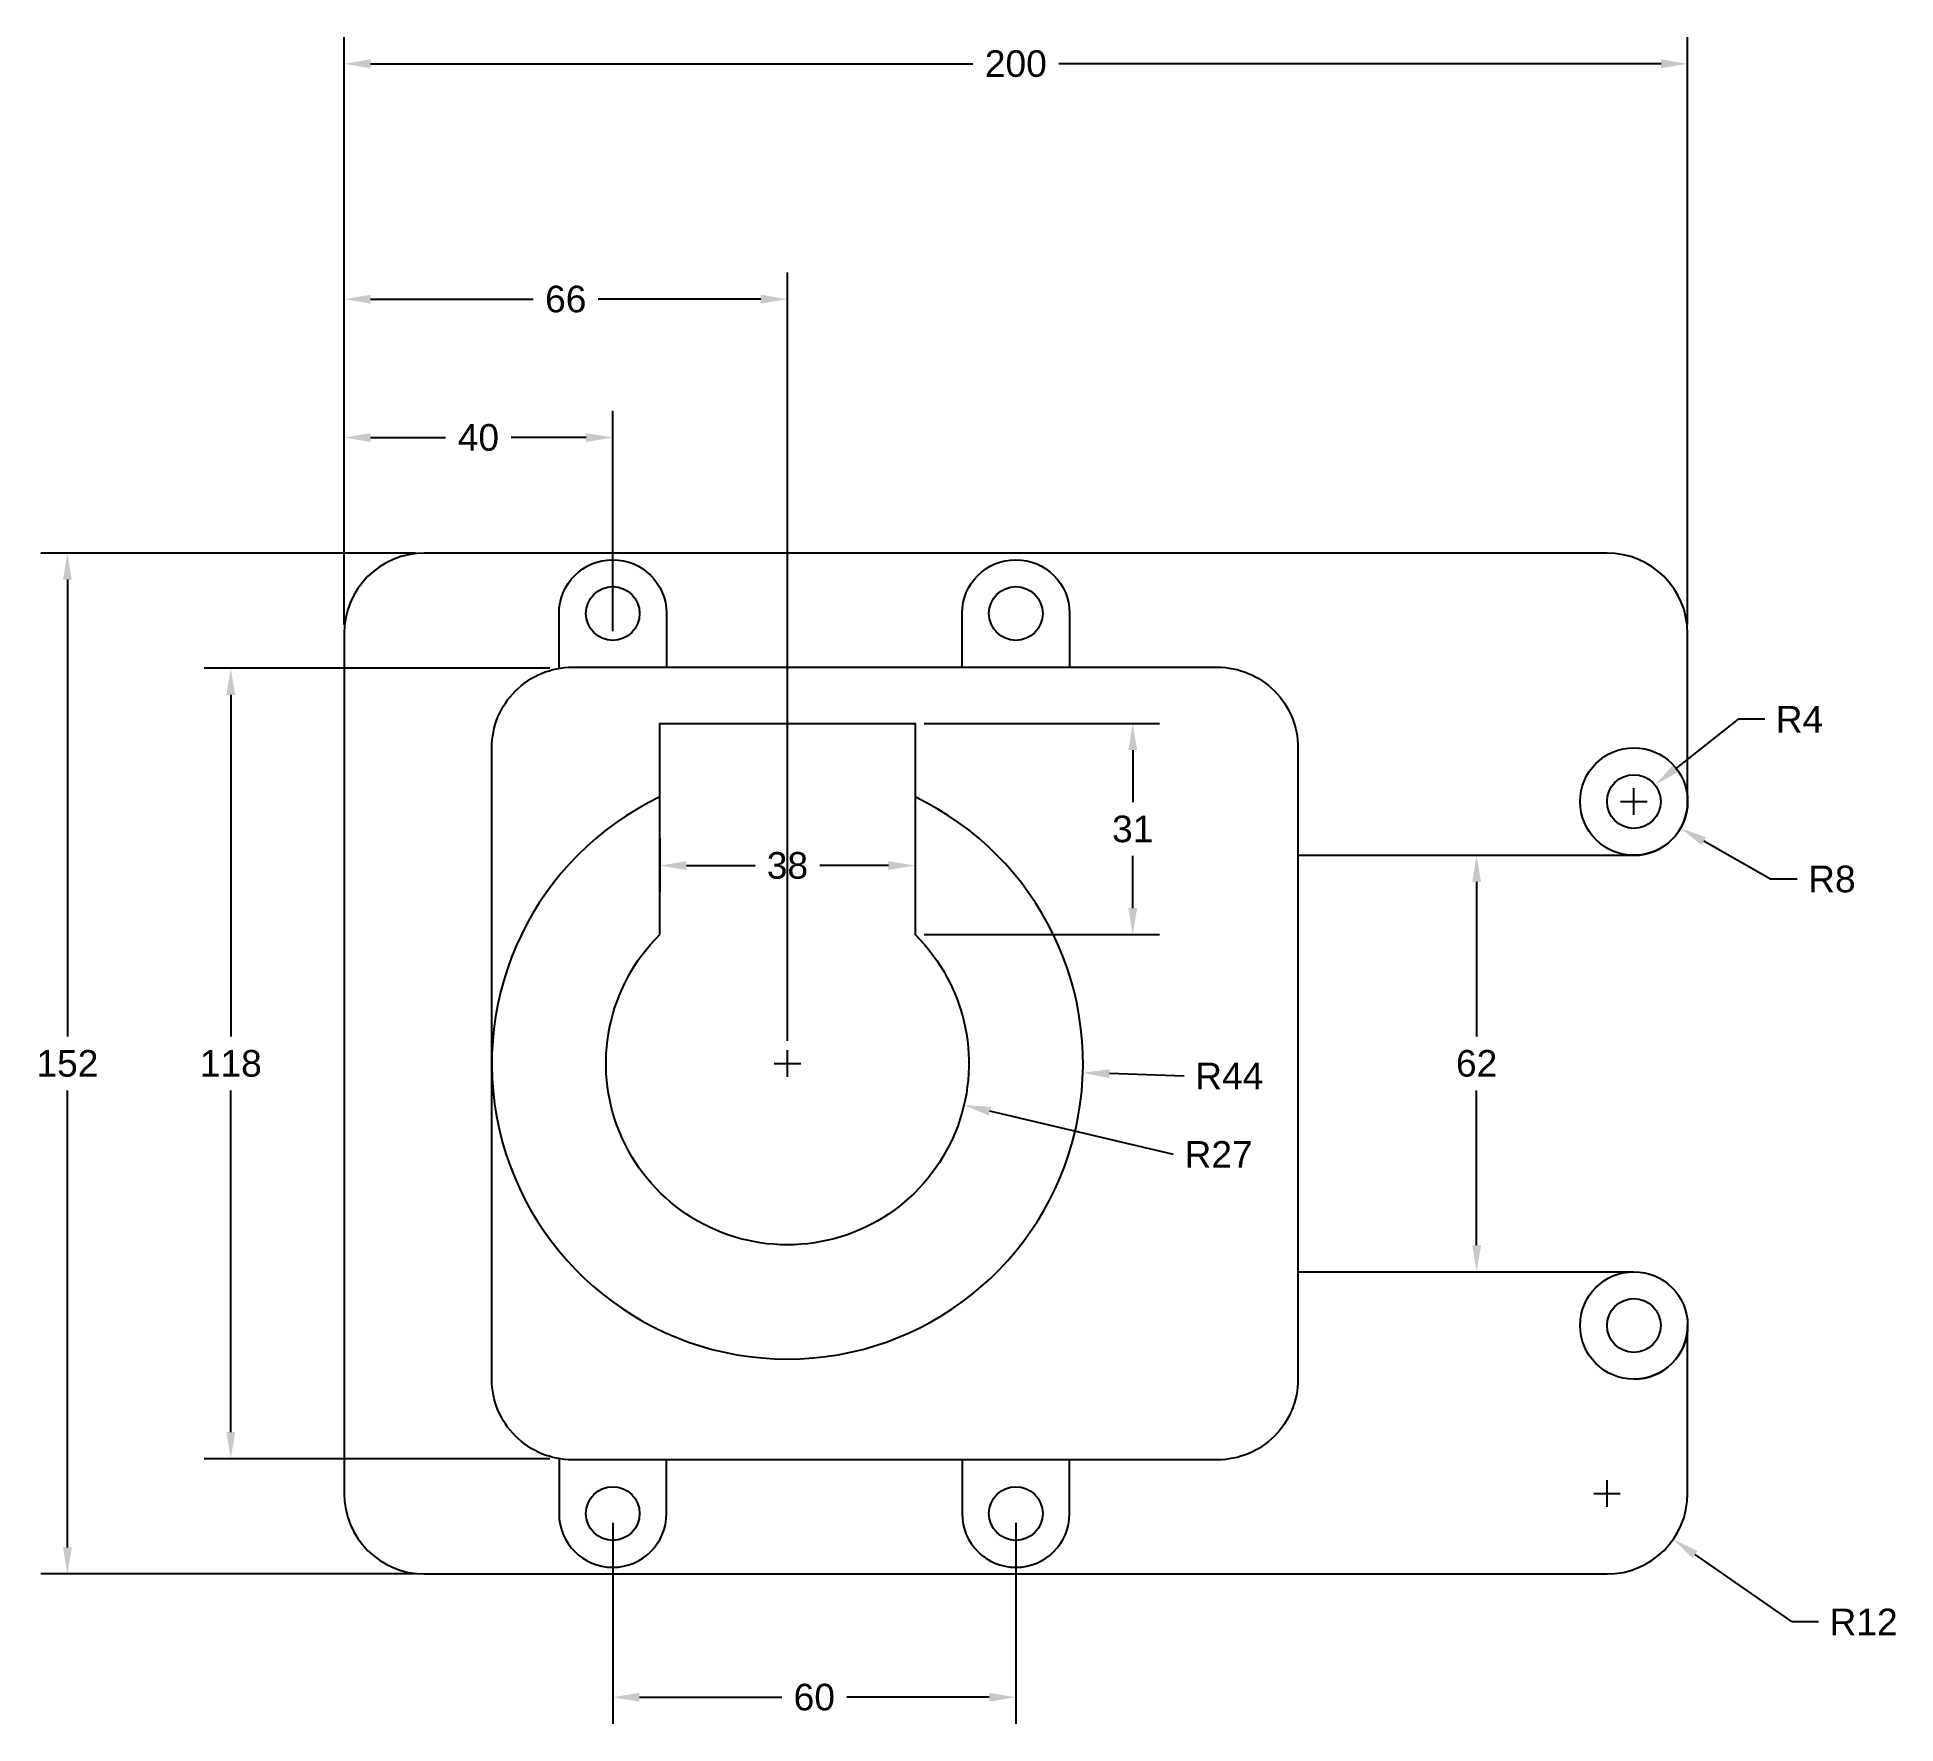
# Model space of a CAD drawing. Header units: millimetres. Extents: x 455 to 732, y 310 to 561.
import ezdxf

# ---------------------------------------------------------------- set-up
doc = ezdxf.new("R2010")
doc.units = ezdxf.units.MM
doc.header["$MEASUREMENT"] = 0
doc.styles.get("Standard").update_dxf_attribs({"font": 'arial.ttf'})
doc.dimstyles.get("Standard").update_dxf_attribs({"dimscale": 22, "dimtxt": 0.18, "dimasz": 0.18, "dimexe": 0.18, "dimexo": 0.0625, "dimgap": 0.09, "dimtad": 0, "dimtih": 1, "dimtoh": 1, "dimdec": 0, "dimzin": 0, "dimdsep": 46, "dimtxsty": 'Standard', "dimcen": 0.09, "dimadec": 0, "dimazin": 0, "dimtfac": 1, "dimtdec": 0, "dimtofl": 0, "dimtmove": 0, "dimatfit": 3, "dimfxl": 1, "dimtolj": 1, "dimtzin": 0, "dimarcsym": 0})

# ---------------------------------------------------------------- blocks, each defined once
blk = doc.blocks.new('*D3')
at = {"color": 0, "lineweight": -2, "transparency": 16777216}
for p, q in [((547.53, 442.11), (547.53, 434.09)), ((585.53, 442.11), (585.53, 434.09)), ((551.49, 438.05), (561.71, 438.05)), ((581.57, 438.05), (571.34, 438.05))]:
    blk.add_line(p, q, dxfattribs=at)
at = {"color": 0, "transparency": 16777216}
for points in [[(551.49, 438.71), (551.49, 437.39), (547.53, 438.05)], [(581.57, 438.71), (581.57, 437.39), (585.53, 438.05)]]:
    blk.add_solid(points, dxfattribs=at)
at = {"layer": 'Defpoints', "color": 0, "transparency": 16777216}
for p in [(547.53, 443.48), (585.53, 443.48), (585.53, 438.05)]:
    blk.add_point(p, dxfattribs=at)
at = {"color": 0, "transparency": 16777216, "insert": (566.53, 438.05), "char_height": 3.96, "attachment_point": 5}
blk.add_mtext('\\A1;38', dxfattribs=at)
blk = doc.blocks.new('*D5')
at = {"color": 0, "lineweight": -2, "transparency": 16777216}
for p, q in [((586.9, 459.2), (621.89, 459.2)), ((617.93, 455.24), (617.93, 447.49)), ((617.93, 431.73), (617.93, 439.48)), ((586.9, 427.77), (621.89, 427.77))]:
    blk.add_line(p, q, dxfattribs=at)
at = {"color": 0, "transparency": 16777216}
for points in [[(617.27, 455.24), (618.59, 455.24), (617.93, 459.2)], [(617.27, 431.73), (618.59, 431.73), (617.93, 427.77)]]:
    blk.add_solid(points, dxfattribs=at)
at = {"layer": 'Defpoints', "color": 0, "transparency": 16777216}
for p in [(585.53, 459.2), (617.93, 459.2), (585.53, 427.77)]:
    blk.add_point(p, dxfattribs=at)
at = {"color": 0, "transparency": 16777216, "insert": (617.93, 443.48), "char_height": 3.96, "attachment_point": 5}
blk.add_mtext('\\A1;31', dxfattribs=at)
blk = doc.blocks.new('*D6')
at = {"color": 0, "lineweight": -2, "transparency": 16777216}
for p, q in [((500.53, 473.96), (500.53, 561.38)), ((700.53, 473.96), (700.53, 561.38)), ((504.49, 557.42), (594.14, 557.42)), ((696.57, 557.42), (606.91, 557.42))]:
    blk.add_line(p, q, dxfattribs=at)
at = {"color": 0, "transparency": 16777216}
for points in [[(504.49, 558.08), (504.49, 556.76), (500.53, 557.42)], [(696.57, 558.08), (696.57, 556.76), (700.53, 557.42)]]:
    blk.add_solid(points, dxfattribs=at)
at = {"layer": 'Defpoints', "color": 0, "transparency": 16777216}
for p in [(700.53, 557.42), (500.53, 472.58), (700.53, 472.58)]:
    blk.add_point(p, dxfattribs=at)
at = {"color": 0, "transparency": 16777216, "insert": (600.53, 557.42), "char_height": 3.96, "attachment_point": 5}
blk.add_mtext('\\A1;200', dxfattribs=at)
blk = doc.blocks.new('*D7')
at = {"color": 0, "lineweight": -2, "transparency": 16777216}
for p, q in [((511.15, 484.58), (455.39, 484.58)), ((459.35, 480.62), (459.35, 412.59)), ((459.35, 336.54), (459.35, 404.58)), ((511.15, 332.58), (455.39, 332.58))]:
    blk.add_line(p, q, dxfattribs=at)
at = {"color": 0, "transparency": 16777216}
for points in [[(458.69, 480.62), (460.01, 480.62), (459.35, 484.58)], [(458.69, 336.54), (460.01, 336.54), (459.35, 332.58)]]:
    blk.add_solid(points, dxfattribs=at)
at = {"layer": 'Defpoints', "color": 0, "transparency": 16777216}
for p in [(512.53, 484.58), (459.35, 332.58), (512.53, 332.58)]:
    blk.add_point(p, dxfattribs=at)
at = {"color": 0, "transparency": 16777216, "insert": (459.35, 408.58), "char_height": 3.96, "attachment_point": 5}
blk.add_mtext('\\A1;152', dxfattribs=at)
blk = doc.blocks.new('*D8')
at = {"color": 0, "lineweight": -2, "transparency": 16777216}
for p, q in [((531.15, 467.42), (479.71, 467.42)), ((483.67, 463.46), (483.67, 412.59)), ((483.67, 353.71), (483.67, 404.58)), ((531.15, 349.75), (479.71, 349.75))]:
    blk.add_line(p, q, dxfattribs=at)
at = {"color": 0, "transparency": 16777216}
for points in [[(483.01, 463.46), (484.33, 463.46), (483.67, 467.42)], [(483.01, 353.71), (484.33, 353.71), (483.67, 349.75)]]:
    blk.add_solid(points, dxfattribs=at)
at = {"layer": 'Defpoints', "color": 0, "transparency": 16777216}
for p in [(532.53, 467.42), (483.67, 349.75), (532.53, 349.75)]:
    blk.add_point(p, dxfattribs=at)
at = {"color": 0, "transparency": 16777216, "insert": (483.67, 408.58), "char_height": 3.96, "attachment_point": 5}
blk.add_mtext('\\A1;118', dxfattribs=at)
blk = doc.blocks.new('*D9')
at = {"color": 0, "lineweight": -2, "transparency": 16777216}
for p, q in [((668.9, 439.58), (673.08, 439.58)), ((669.12, 435.62), (669.12, 412.59)), ((669.12, 381.54), (669.12, 404.58)), ((668.9, 377.58), (673.08, 377.58))]:
    blk.add_line(p, q, dxfattribs=at)
at = {"color": 0, "transparency": 16777216}
for points in [[(668.46, 435.62), (669.78, 435.62), (669.12, 439.58)], [(668.46, 381.54), (669.78, 381.54), (669.12, 377.58)]]:
    blk.add_solid(points, dxfattribs=at)
at = {"layer": 'Defpoints', "color": 0, "transparency": 16777216}
for p in [(667.53, 439.58), (667.53, 377.58), (669.12, 377.58)]:
    blk.add_point(p, dxfattribs=at)
at = {"color": 0, "transparency": 16777216, "insert": (669.12, 408.58), "char_height": 3.96, "attachment_point": 5}
blk.add_mtext('\\A1;62', dxfattribs=at)
blk = doc.blocks.new('*D10')
at = {"color": 0, "lineweight": -2, "transparency": 16777216}
for p, q in [((540.53, 340.21), (540.53, 310.27)), ((600.53, 340.21), (600.53, 310.27)), ((544.49, 314.23), (565.7, 314.23)), ((596.57, 314.23), (575.35, 314.23))]:
    blk.add_line(p, q, dxfattribs=at)
at = {"color": 0, "transparency": 16777216}
for points in [[(544.49, 314.89), (544.49, 313.57), (540.53, 314.23)], [(596.57, 314.89), (596.57, 313.57), (600.53, 314.23)]]:
    blk.add_solid(points, dxfattribs=at)
at = {"layer": 'Defpoints', "color": 0, "transparency": 16777216}
for p in [(540.53, 341.58), (600.53, 341.58), (600.53, 314.23)]:
    blk.add_point(p, dxfattribs=at)
at = {"color": 0, "transparency": 16777216, "insert": (570.53, 314.23), "char_height": 3.96, "attachment_point": 5}
blk.add_mtext('\\A1;60', dxfattribs=at)
blk = doc.blocks.new('*D11')
at = {"color": 0, "lineweight": -2, "transparency": 16777216}
for p, q in [((566.53, 406.6), (566.53, 410.56)), ((564.55, 408.58), (568.51, 408.58)), ((624, 395.05), (596.66, 401.49))]:
    blk.add_line(p, q, dxfattribs=at)
at = {"color": 0, "transparency": 16777216}
blk.add_solid([(596.81, 402.13), (596.51, 400.84), (592.81, 402.39)], dxfattribs=at)
at = {"layer": 'Defpoints', "color": 0, "transparency": 16777216}
for p in [(566.53, 408.58), (592.81, 402.39)]:
    blk.add_point(p, dxfattribs=at)
at = {"color": 0, "transparency": 16777216, "insert": (630.71, 395.05), "char_height": 3.96, "attachment_point": 5}
blk.add_mtext('\\A1;R27', dxfattribs=at)
blk = doc.blocks.new('*D12')
at = {"color": 0, "lineweight": -2, "transparency": 16777216}
for p, q in [((566.53, 406.6), (566.53, 410.56)), ((564.55, 408.58), (568.51, 408.58)), ((625.6, 406.72), (614.46, 407.07))]:
    blk.add_line(p, q, dxfattribs=at)
at = {"color": 0, "transparency": 16777216}
blk.add_solid([(614.48, 407.73), (614.44, 406.41), (610.5, 407.2)], dxfattribs=at)
at = {"layer": 'Defpoints', "color": 0, "transparency": 16777216}
for p in [(566.53, 408.58), (610.5, 407.2)]:
    blk.add_point(p, dxfattribs=at)
at = {"color": 0, "transparency": 16777216, "insert": (632.3, 406.72), "char_height": 3.96, "attachment_point": 5}
blk.add_mtext('\\A1;R44', dxfattribs=at)
blk = doc.blocks.new('*D13')
at = {"color": 0, "lineweight": -2, "transparency": 16777216}
for p, q in [((708.06, 459.84), (698.77, 452.51)), ((712.02, 459.84), (708.06, 459.84)), ((692.53, 445.6), (692.53, 449.56)), ((690.55, 447.58), (694.51, 447.58))]:
    blk.add_line(p, q, dxfattribs=at)
at = {"color": 0, "transparency": 16777216}
blk.add_solid([(698.37, 453.03), (699.18, 452), (695.67, 450.06)], dxfattribs=at)
at = {"layer": 'Defpoints', "color": 0, "transparency": 16777216}
for p in [(695.67, 450.06), (692.53, 447.58)]:
    blk.add_point(p, dxfattribs=at)
at = {"color": 0, "transparency": 16777216, "insert": (717.18, 459.84), "char_height": 3.96, "attachment_point": 5}
blk.add_mtext('\\A1;R4', dxfattribs=at)
blk = doc.blocks.new('*D14')
at = {"color": 0, "lineweight": -2, "transparency": 16777216}
for p, q in [((692.53, 445.6), (692.53, 449.56)), ((690.55, 447.58), (694.51, 447.58)), ((712.87, 436.03), (702.92, 441.68)), ((716.83, 436.03), (712.87, 436.03))]:
    blk.add_line(p, q, dxfattribs=at)
at = {"color": 0, "transparency": 16777216}
blk.add_solid([(703.25, 442.25), (702.6, 441.1), (699.48, 443.63)], dxfattribs=at)
at = {"layer": 'Defpoints', "color": 0, "transparency": 16777216}
for p in [(692.53, 447.58), (699.48, 443.63)]:
    blk.add_point(p, dxfattribs=at)
at = {"color": 0, "transparency": 16777216, "insert": (722, 436.03), "char_height": 3.96, "attachment_point": 5}
blk.add_mtext('\\A1;R8', dxfattribs=at)
blk = doc.blocks.new('*D15')
at = {"color": 0, "lineweight": -2, "transparency": 16777216}
for p, q in [((688.53, 342.6), (688.53, 346.56)), ((686.55, 344.58), (690.51, 344.58)), ((716.07, 325.45), (701.63, 335.48)), ((720.03, 325.45), (716.07, 325.45))]:
    blk.add_line(p, q, dxfattribs=at)
at = {"color": 0, "transparency": 16777216}
blk.add_solid([(702.01, 336.02), (701.26, 334.94), (698.38, 337.74)], dxfattribs=at)
at = {"layer": 'Defpoints', "color": 0, "transparency": 16777216}
for p in [(688.53, 344.58), (698.38, 337.74)]:
    blk.add_point(p, dxfattribs=at)
at = {"color": 0, "transparency": 16777216, "insert": (726.72, 325.45), "char_height": 3.96, "attachment_point": 5}
blk.add_mtext('\\A1;R12', dxfattribs=at)
blk = doc.blocks.new('*D16')
at = {"color": 0, "lineweight": -2, "transparency": 16777216}
for p, q in [((500.53, 473.96), (500.53, 505.73)), ((540.53, 472.96), (540.53, 505.73)), ((504.49, 501.77), (515.64, 501.77)), ((536.57, 501.77), (525.41, 501.77))]:
    blk.add_line(p, q, dxfattribs=at)
at = {"color": 0, "transparency": 16777216}
for points in [[(504.49, 502.43), (504.49, 501.11), (500.53, 501.77)], [(536.57, 502.43), (536.57, 501.11), (540.53, 501.77)]]:
    blk.add_solid(points, dxfattribs=at)
at = {"layer": 'Defpoints', "color": 0, "transparency": 16777216}
for p in [(540.53, 501.77), (500.53, 472.58), (540.53, 471.58)]:
    blk.add_point(p, dxfattribs=at)
at = {"color": 0, "transparency": 16777216, "insert": (520.53, 501.77), "char_height": 3.96, "attachment_point": 5}
blk.add_mtext('\\A1;40', dxfattribs=at)
blk = doc.blocks.new('*D17')
at = {"color": 0, "lineweight": -2, "transparency": 16777216}
for p, q in [((500.53, 491.22), (500.53, 526.33)), ((566.53, 411.94), (566.53, 526.33)), ((504.49, 522.37), (528.7, 522.37)), ((562.57, 522.37), (538.35, 522.37))]:
    blk.add_line(p, q, dxfattribs=at)
at = {"color": 0, "transparency": 16777216}
for points in [[(504.49, 523.03), (504.49, 521.71), (500.53, 522.37)], [(562.57, 523.03), (562.57, 521.71), (566.53, 522.37)]]:
    blk.add_solid(points, dxfattribs=at)
at = {"layer": 'Defpoints', "color": 0, "transparency": 16777216}
for p in [(566.53, 522.37), (500.53, 489.84), (566.53, 410.56)]:
    blk.add_point(p, dxfattribs=at)
at = {"color": 0, "transparency": 16777216, "insert": (533.53, 522.37), "char_height": 3.96, "attachment_point": 5}
blk.add_mtext('\\A1;66', dxfattribs=at)

msp = doc.modelspace()

# ---------------------------------------------------------------- linework, layer by layer
for p, q in [((688.53, 484.58), (512.53, 484.58)), ((500.53, 472.58), (500.53, 344.58)), ((700.53, 447.58), (700.53, 472.58)), ((642.53, 439.58), (692.53, 439.58)), ((642.53, 377.58), (692.53, 377.58)), ((700.53, 344.58), (700.53, 369.58)), ((512.53, 332.58), (688.53, 332.58))]:
    msp.add_line(p, q)
for points in [[(532.53, 467.42), (532.53, 475.58, -1), (548.53, 475.58), (548.53, 467.58)], [(592.53, 467.42), (592.53, 475.58, -1), (608.53, 475.58), (608.53, 467.58)], [(532.53, 349.75), (532.53, 341.58, 1), (548.53, 341.58), (548.53, 349.58)], [(592.53, 349.75), (592.53, 341.58, 1), (608.53, 341.58), (608.53, 349.58)]]:
    msp.add_lwpolyline(points, format="xyb")
for points in [[(534.53, 467.58), (630.53, 467.58, -0.414214), (642.53, 455.58), (642.53, 361.58, -0.414214), (630.53, 349.58), (534.53, 349.58, -0.414214), (522.53, 361.58), (522.53, 455.58, -0.414214)], [(547.53, 427.77), (547.53, 459.2), (585.53, 459.2), (585.53, 427.77, -2.430701)]]:
    msp.add_lwpolyline(points, format="xyb", close=True)
msp.add_lwpolyline([(566.53, 408.58), (566.53, 408.58)], close=True)
for centre, radius in [((540.53, 475.58), 4), ((600.53, 475.58), 4), ((692.53, 447.58), 8), ((692.53, 447.58), 4), ((692.53, 369.58), 8), ((692.53, 369.58), 4), ((540.53, 341.58), 4), ((600.53, 341.58), 4)]:
    msp.add_circle(centre, radius)
for centre, radius, start, end in [((512.53, 472.58), 12, 90, 180), ((688.53, 472.58), 12, 0, 90), ((566.53, 408.58), 44, 115.583, 64.417), ((692.53, 447.58), 8, 270, 0), ((692.53, 369.58), 8, 270, 0), ((512.53, 344.58), 12, 180, 270), ((688.53, 344.58), 12, 270, 0)]:
    msp.add_arc(centre, radius, start, end)

# ---------------------------------------------------------------- dimensions: what is measured, and where the dimension line sits
for base, p1, p2, picture, middle in [((700.53, 557.42), (500.53, 472.58), (700.53, 472.58), '*D6', (600.53, 557.42)), ((566.53, 522.37), (500.53, 489.84), (566.53, 410.56), '*D17', (533.53, 522.37)), ((540.53, 501.77), (500.53, 472.58), (540.53, 471.58), '*D16', (520.53, 501.77)), ((585.53, 438.05), (547.53, 443.48), (585.53, 443.48), '*D3', (566.53, 438.05)), ((600.53, 314.23), (540.53, 341.58), (600.53, 341.58), '*D10', (570.53, 314.23))]:
    dim = msp.add_linear_dim(base=base, p1=p1, p2=p2, dimstyle='Standard')
    dim.commit()
    dim.dimension.update_dxf_attribs({"geometry": picture, "text_midpoint": middle})
for base, p1, p2, picture, middle in [((459.35, 332.58), (512.53, 484.58), (512.53, 332.58), '*D7', (459.35, 408.58)), ((483.67, 349.75), (532.53, 467.42), (532.53, 349.75), '*D8', (483.67, 408.58)), ((617.93, 459.2), (585.53, 427.77), (585.53, 459.2), '*D5', (617.93, 443.48)), ((669.12, 377.58), (667.53, 439.58), (667.53, 377.58), '*D9', (669.12, 408.58))]:
    dim = msp.add_linear_dim(base=base, p1=p1, p2=p2, angle=90, dimstyle='Standard')
    dim.commit()
    dim.dimension.update_dxf_attribs({"geometry": picture, "text_midpoint": middle})
for center, mpoint, picture, middle in [((692.53, 447.58), (695.67, 450.06), '*D13', (717.18, 459.84)), ((692.53, 447.58), (699.48, 443.63), '*D14', (722, 436.03)), ((566.53, 408.58), (592.81, 402.39), '*D11', (624, 395.05)), ((566.53, 408.58), (610.5, 407.2), '*D12', (625.6, 406.72)), ((688.53, 344.58), (698.38, 337.74), '*D15', (726.72, 325.45))]:
    dim = msp.add_radius_dim(center=center, mpoint=mpoint, dimstyle='Standard')
    dim.commit()
    dim.dimension.update_dxf_attribs({"geometry": picture, "text_midpoint": middle, "dimtype": 164})

doc.saveas('drawing.dxf')
